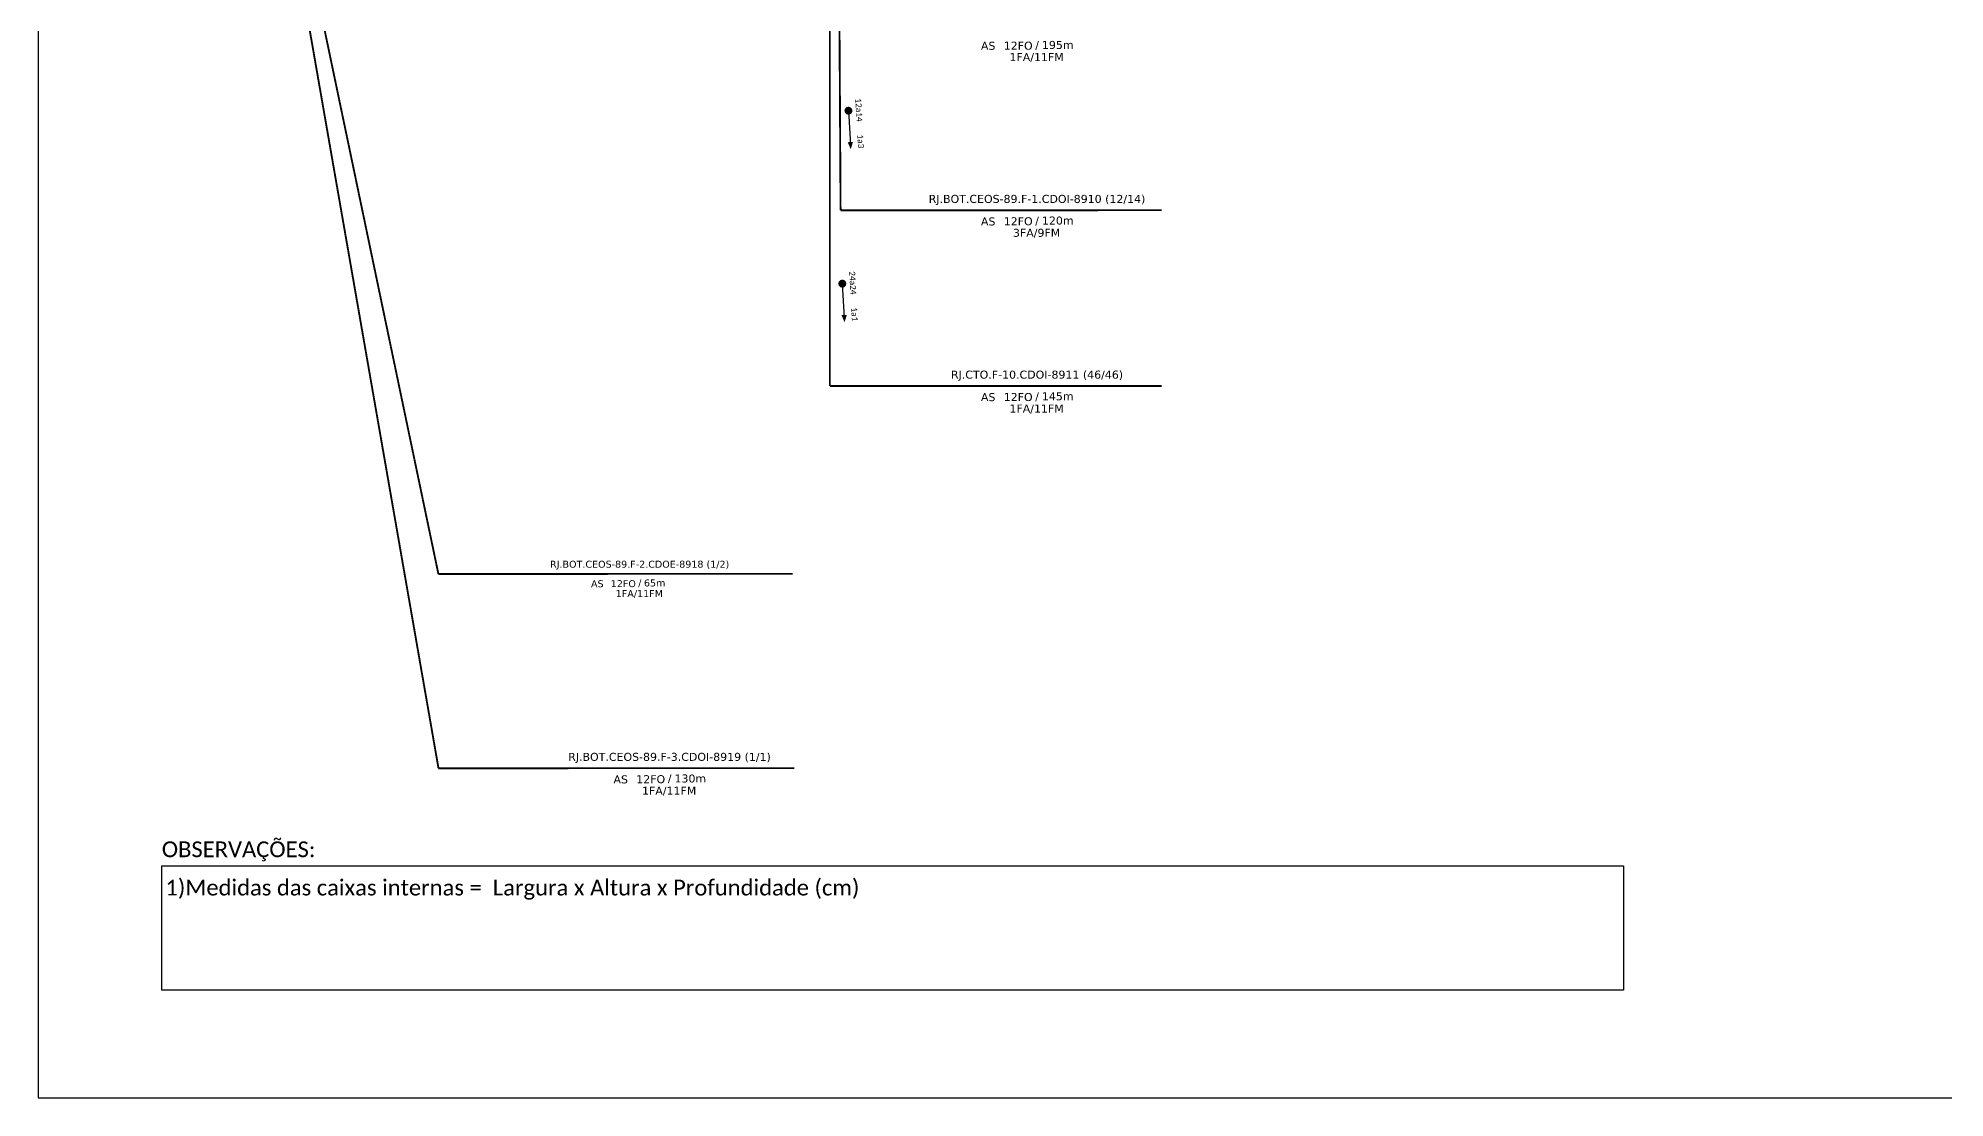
# Model space of a CAD drawing. Header units: millimetres. Extents: x 262667 to 263508, y 281697 to 282291.
# Drawn here: x 262667.3 to 263030.3, y 281697.5 to 281899.2 of the extents above; entities that cross this region are included whole.
import ezdxf
from ezdxf.enums import TextEntityAlignment as Align

# ---------------------------------------------------------------- set-up
doc = ezdxf.new("R2010")
doc.units = ezdxf.units.MM
doc.header["$LTSCALE"] = 0.1
doc.header["$MEASUREMENT"] = 0
doc.layers.add('40.1-ETIQUETAS', color=1, linetype='Continuous', lineweight=20)
doc.layers.add('CAP a instalar', color=1, linetype='Continuous')
doc.layers.add('SETA', color=7, linetype='Continuous')
doc.styles.add('MtXpl_Calibri', font='calibri.ttf')
doc.styles.add('siredit', font='verdana.ttf')
doc.styles.get("Standard").update_dxf_attribs({"font": 'arial.ttf'})
doc.styles.add('WMF-Calibri0', font='calibri.ttf')
doc.linetypes.add('FENCELINE1', pattern='A,0.25,-0.1,[133,ltypeshp.shx,S=0.1,R=0,X=-0.1,Y=0],-0.1,1', length=1.45)

msp = doc.modelspace()

# ---------------------------------------------------------------- linework, layer by layer
for p, q in [((262667.32, 282291.49), (262667.32, 281697.49)), ((262667.32, 281697.49), (263508.32, 281697.49))]:
    msp.add_line(p, q)
at = {"color": 0, "const_width": 0.756}
for points in [[(262821.54, 281885.78, 1), (262821.59, 281885.03, 1)], [(262820.38, 281852.86, 1), (262820.42, 281852.1, 1)]]:
    msp.add_lwpolyline(points, format="xyb", close=True, dxfattribs=at)
at = {"color": 0}
msp.add_lwpolyline([(262690.88, 281741.69), (262969.13, 281741.69), (262969.13, 281717.99), (262690.88, 281717.99)], close=True, dxfattribs=at)
at = {"layer": 'CAP a instalar', "color": 0, "linetype": 'FENCELINE1', "ltscale": 7, "const_width": 0.353}
for points in [[(262818.03, 281833.02), (262818.05, 282204.67)], [(262818.05, 282204.67), (262820.07, 281866.43)], [(262704.77, 281982.4), (262743.51, 281797.22)], [(262743.53, 281760.23), (262704.77, 281982.4)], [(262820.07, 281866.43), (262881.19, 281866.47)], [(262818.03, 281833.02), (262881.19, 281833.02)], [(262743.51, 281797.22), (262810.93, 281797.25)], [(262743.51, 281760.23), (262811.24, 281760.26)]]:
    msp.add_lwpolyline(points, dxfattribs=at)
at = {"layer": 'SETA', "color": 0}
for points in [[(262821.57, 281885.4), (262821.94, 281878.92)], [(262820.4, 281852.48), (262820.77, 281845.99)]]:
    msp.add_lwpolyline(points, dxfattribs=at)
for points in [[(262822.42, 281879.47), (262822, 281878.05), (262821.42, 281879.41)], [(262821.26, 281846.54), (262820.83, 281845.13), (262820.25, 281846.49)]]:
    msp.add_solid(points, dxfattribs=at)

# ---------------------------------------------------------------- texts
for s, style, p in [('OBSERVAÇÕES:', 'WMF-Calibri0', (262690.86, 281743.31)), ('1)Medidas das caixas internas =  Largura x Altura x Profundidade (cm)', 'MtXpl_Calibri', (262691.55, 281736.02))]:
    msp.add_text(s, height=3, dxfattribs=dict(style=style)).set_placement(p)
at = {"color": 0, "char_height": 1.134, "width": 19.1712, "attachment_point": 5, "rotation": 273.2857}
for s, insert in [('\\C7;\\fCalibri|b0|i0|c0|p34;12a14', (262823.55, 281885.55)), ('{\\fCalibri|b0|i0|c0|p34;\\C7;1a3}', (262823.89, 281879.57)), ('{\\fCalibri|b0|i0|c0|p34;\\C7;24a24}', (262822.38, 281852.63)), ('\\C7;\\fCalibri|b0|i0|c0|p34;1a1', (262822.72, 281846.65))]:
    msp.add_mtext(s, dxfattribs=dict(at, insert=insert))
at = {"layer": '40.1-ETIQUETAS', "color": 0, "style": 'siredit'}
for s, height, p in [('AS', 1.523, (262849.54, 281897.77)), ('12FO', 1.523, (262856.63, 281897.79)), ('/', 1.52, (262857.83, 281897.93)), ('AS', 1.523, (262849.54, 281864.33)), ('12FO', 1.523, (262856.63, 281864.36)), ('/', 1.52, (262857.83, 281864.5)), ('AS', 1.523, (262849.54, 281830.89)), ('12FO', 1.523, (262856.63, 281830.91)), ('/', 1.52, (262857.83, 281831.05)), ('AS', 1.323, (262774.95, 281795.36)), ('12FO', 1.323, (262781.1, 281795.38)), ('/', 1.32, (262782.15, 281795.51)), ('AS', 1.523, (262779.59, 281758.12)), ('12FO', 1.523, (262786.68, 281758.15)), ('/', 1.52, (262787.88, 281758.29))]:
    msp.add_text(s, height=height, dxfattribs=at).set_placement(p, align=Align.MIDDLE_RIGHT)
for s, height, p in [('1FA/11FM', 1.523, (262857.38, 281895.61)), ('RJ.BOT.CEOS-89.F-1.CDOI-8910 (12/14)', 1.5231, (262857.46, 281868.62)), ('3FA/9FM', 1.523, (262857.38, 281862.17)), ('RJ.CTO.F-10.CDOI-8911 (46/46)', 1.5231, (262857.46, 281835.17)), ('1FA/11FM', 1.523, (262857.38, 281828.72)), ('RJ.BOT.CEOS-89.F-2.CDOE-8918 (1/2)', 1.3227, (262781.82, 281799.08)), ('1FA/11FM', 1.323, (262781.76, 281793.49)), ('RJ.BOT.CEOS-89.F-3.CDOI-8919 (1/1)', 1.5231, (262787.5, 281762.41)), ('1FA/11FM', 1.523, (262787.43, 281755.96))]:
    msp.add_text(s, height=height, dxfattribs=at).set_placement(p, align=Align.MIDDLE_CENTER)
for s, height, p in [('195m ', 1.523, (262858.4, 281897.93)), ('120m ', 1.523, (262858.4, 281864.5)), ('145m ', 1.523, (262858.4, 281831.05)), ('65m', 1.323, (262782.64, 281795.51)), ('130m ', 1.523, (262788.45, 281758.29))]:
    msp.add_text(s, height=height, dxfattribs=at).set_placement(p, align=Align.MIDDLE_LEFT)

doc.saveas('drawing.dxf')
